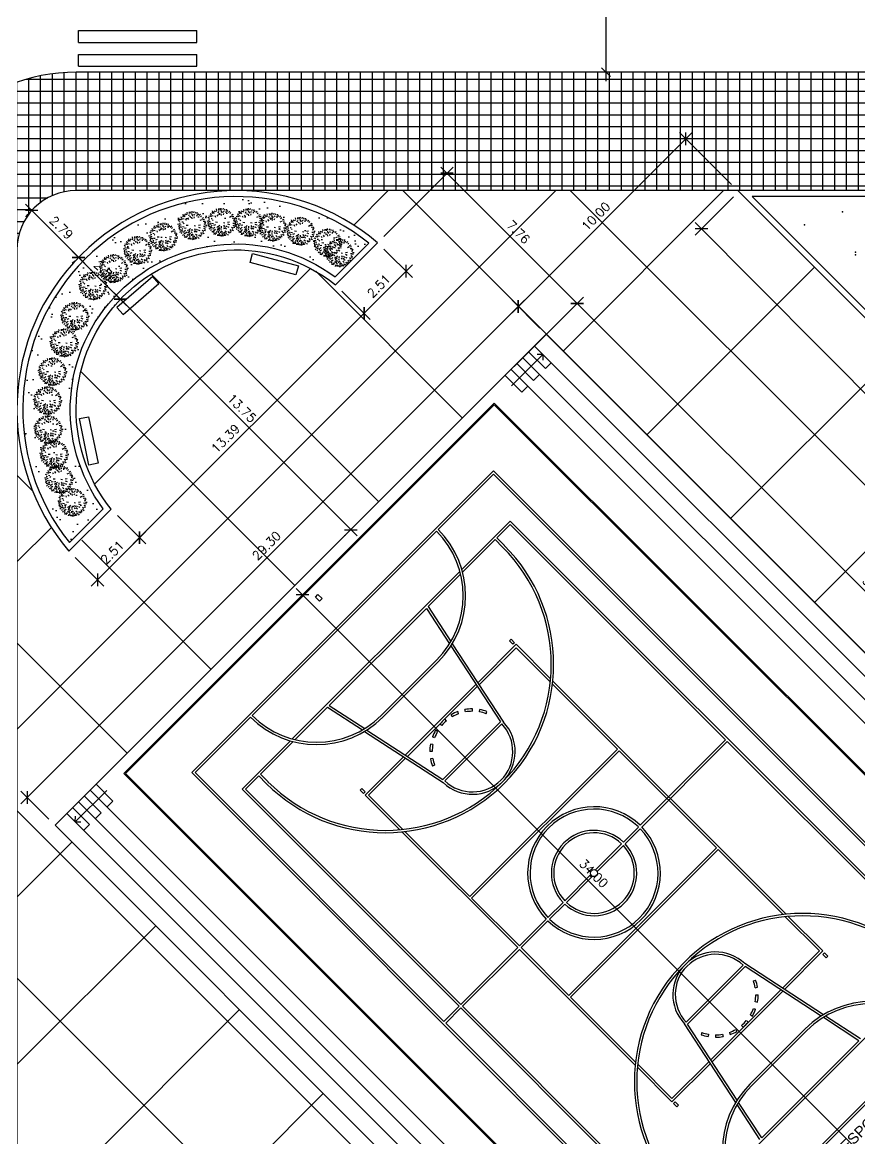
# Model space of a CAD drawing. Header units: millimetres. Extents: x 71 to 407, y 12 to 405.
# Drawn here: x 242.76 to 278.08, y 216.49 to 263.59 of the extents above; entities that cross this region are included whole.
import ezdxf

# ---------------------------------------------------------------- set-up
doc = ezdxf.new("R2010")
doc.units = ezdxf.units.MM
doc.header["$LTSCALE"] = 0.25
for name, color, linetype in [('ALAMBRADO', 1, 'Continuous'), ('BANCOS', 21, 'Continuous'), ('CALCADAS', 250, 'Continuous'), ('canteiro', 4, 'Continuous'), ('COTA', 240, 'Continuous'), ('COTAS', 240, 'Continuous'), ('GRAMA', 3, 'Continuous'), ('PISO-CONCRETO', 8, 'Continuous'), ('pisos-concreto', 9, 'Continuous'), ('QUADRA-LINH-1', 1, 'Continuous'), ('QUADRA-LINH-3', 1, 'Continuous'), ('QUADRA-LINH-5', 1, 'Continuous'), ('QUADRA-LINH-7', 1, 'Continuous'), ('TEXTO1', 7, 'Continuous'), ('VEGETACAO', 84, 'Continuous')]:
    doc.layers.add(name, color=color, linetype=linetype)
doc.styles.get("Standard").update_dxf_attribs({"font": 'romans.shx'})
doc.styles.add('TECHNICLIGHT', font='arial.ttf')
doc.dimstyles.new('250', dxfattribs={"dimscale": 2.5, "dimtxt": 0.15, "dimasz": 0.15, "dimexe": 0.15, "dimexo": 0.15, "dimgap": 0.075, "dimtad": 1, "dimzin": 4, "dimdsep": 46, "dimtxsty": 'Standard', "dimblk1": 'OBLIQUE', "dimblk2": 'OBLIQUE', "dimsah": 1, "dimcen": 0.09, "dimdle": 0.15, "dimclrd": 256, "dimclre": 256, "dimclrt": 7, "dimadec": 0, "dimazin": 0, "dimtfac": 1, "dimtmove": 2, "dimatfit": 3, "dimldrblk": 'ORIGIN', "dimfxl": 1, "dimtolj": 1, "dimtzin": 4, "dimlwd": -1, "dimarcsym": 0})

# ---------------------------------------------------------------- blocks, each defined once
blk = doc.blocks.new('_OBLIQUE')
at = {"color": 0, "linetype": 'ByBlock'}
blk.add_line((-0.5, -0.5), (0.5, 0.5), dxfattribs=at)
blk = doc.blocks.new('*D25')
at = {"layer": 'COTAS'}
blk.add_line((267.388, 261.118), (267.388, 268.868), dxfattribs=at)
at = {"layer": 'COTAS', "lineweight": -2}
for p, q in [((267.1, 268.493), (267.013, 268.493)), ((267.1, 261.493), (267.013, 261.493))]:
    blk.add_line(p, q, dxfattribs=at)
at = {"layer": 'DEFPOINTS', "color": 0}
for p in [(267.388, 268.493), (267.475, 268.493), (267.475, 261.493)]:
    blk.add_point(p, dxfattribs=at)
at = {"layer": 'COTAS', "xscale": 0.375, "yscale": 0.375, "zscale": 0.375}
for p, rotation in [((267.388, 268.493), 90), ((267.388, 261.493), 270)]:
    blk.add_blockref('_OBLIQUE', p, dxfattribs=dict(at, rotation=rotation))
at = {"layer": 'COTAS', "color": 7, "insert": (267.013, 264.993), "char_height": 0.375, "attachment_point": 5, "rotation": 90}
blk.add_mtext('\\A1;7.00', dxfattribs=at)
blk = doc.blocks.new('_Origin')
at = {"color": 0, "linetype": 'ByBlock', "lineweight": -2}
blk.add_line((0, 0), (-1, 0), dxfattribs=at)
blk.add_circle((0, 0), 0.5, dxfattribs=at)
blk = doc.blocks.new('*D39')
at = {"layer": 'COTAS'}
blk.add_line((278.885, 215.132), (254.313, 239.704), dxfattribs=at)
at = {"layer": 'DEFPOINTS', "color": 0}
for p in [(254.578, 239.439), (254.578, 239.439), (278.62, 215.397)]:
    blk.add_point(p, dxfattribs=at)
at = {"layer": 'COTAS', "xscale": 0.375, "yscale": 0.375, "zscale": 0.375}
for p, rotation in [((254.578, 239.439), 134.9999999999999), ((278.62, 215.397), 314.9999999999998)]:
    blk.add_blockref('_OBLIQUE', p, dxfattribs=dict(at, rotation=rotation))
at = {"layer": 'COTAS', "color": 7, "insert": (266.864, 227.683), "char_height": 0.375, "attachment_point": 5, "rotation": 315}
blk.add_mtext('\\A1;34.00', dxfattribs=at)
blk = doc.blocks.new('B')
at = {"layer": 'BANCOS'}
blk.add_lwpolyline([(-1, 0), (1, 0), (1, 0.4), (-1, 0.4)], close=True, dxfattribs=at)
blk = doc.blocks.new('Biptre23')
for p, q in [((-1.63, 2.38), (-1.77, 2.66)), ((-1.17, 2.49), (-1.27, 2.87)), ((-0.82, 2.59), (-0.96, 2.94)), ((-0.6, 2.84), (-0.75, 3.12)), ((-0.53, 2.24), (-0.6, 2.59)), ((-0.29, 2.87), (-0.29, 3.19)), ((-0.04, 2.35), (0.03, 2.63)), ((0.07, 2.84), (0.17, 3.16)), ((0.52, 2.84), (0.52, 3.16)), ((0.59, 2.31), (0.52, 2.63)), ((0.66, 2.63), (0.84, 2.91)), ((1.05, 2.56), (1.3, 2.91)), ((1.4, 2.35), (1.58, 2.63)), ((-2.79, 0.23), (-3.18, 0.34)), ((-2.75, 0.69), (-3.07, 0.69)), ((-2.54, 1.15), (-2.89, 1.25)), ((-2.44, 0.72), (-2.79, 0.87)), ((-2.3, 1.46), (-2.61, 1.61)), ((-2.37, 1.75), (-2.51, 2.03)), ((-2.08, 0.94), (-2.44, 0.94)), ((-2.15, 0.27), (-2.44, 0.23)), ((-1.98, 1.57), (-2.22, 1.78)), ((-1.94, 1.96), (-2.15, 2.17)), ((-1.94, 0.13), (-2.05, -0.08)), ((-1.59, 2.03), (-1.84, 2.24)), ((-1.48, 0.79), (-1.66, 1.08)), ((-0.99, 1.18), (-1.31, 1.43)), ((-1.2, 1.92), (-1.13, 2.28)), ((-0.64, 1.64), (-0.89, 1.92)), ((-0.29, 1.5), (-0.46, 1.85)), ((-0.29, 2.1), (-0.39, 2.38)), ((0.07, 1.71), (0.1, 2.06)), ((0.45, 0.09), (0.77, 0.09)), ((1.37, 0.37), (1.79, 0.55)), ((1.51, 1.57), (1.83, 1.85)), ((1.86, 2.13), (2.18, 2.38)), ((2, 1.85), (2.39, 2.03)), ((2.18, 1.5), (2.64, 1.64)), ((2.53, 0.44), (2.85, 0.51)), ((2.6, 1.25), (2.85, 1.54)), ((2.6, 0.97), (2.88, 1.15)), ((2.88, 0.34), (3.2, 0.51)), ((2.92, 0.76), (3.24, 0.83)), ((-2.86, -0.37), (-3.21, -0.54)), ((-2.79, -0.61), (-2.93, -0.97)), ((-2.61, -0.12), (-2.89, -0.12)), ((-2.51, -1.04), (-2.79, -1.21)), ((-2.51, -1.25), (-2.72, -1.53)), ((-2.4, -0.51), (-2.68, -0.47)), ((-2.26, -1.53), (-2.51, -1.71)), ((-2.12, -1), (-2.44, -0.86)), ((-2.15, -1.95), (-2.37, -2.16)), ((-2.08, -1.57), (-2.15, -1.81)), ((-1.87, -1.14), (-2.05, -1.42)), ((-1.63, -0.75), (-2.01, -0.79)), ((-1.73, -1.57), (-1.94, -1.81)), ((-1.84, -2.09), (-1.91, -2.41)), ((-1.41, -2.41), (-1.59, -2.66)), ((-1.13, -0.86), (-1.52, -1.07)), ((-1.52, -1.64), (-1.52, -1.95)), ((-1.17, -1.39), (-1.34, -1.64)), ((-0.82, -0.23), (-1.27, -0.3)), ((-1.24, -2.06), (-1.27, -2.34)), ((-1.13, -2.41), (-1.2, -2.73)), ((-0.92, -1.92), (-1.13, -2.13)), ((-0.6, -1.11), (-0.71, -1.46)), ((-0.71, -2.45), (-0.5, -2.73)), ((-0.39, -2.06), (-0.53, -2.34)), ((-0.39, -1.53), (-0.5, -1.92)), ((-0.18, -0.75), (-0.43, -1.18)), ((-0.29, -1.21), (-0.32, -1.5)), ((-0.22, -1.67), (0.03, -1.99)), ((-0.18, -2.06), (-0.15, -2.45)), ((0.14, -2.41), (0.03, -2.62)), ((0.14, -1.35), (0.35, -1.6)), ((0.17, -0.83), (0.24, -1.21)), ((0.35, -1.95), (0.35, -2.34)), ((0.42, -1.85), (0.77, -2.09)), ((0.66, -0.51), (0.91, -0.83)), ((0.7, -2.27), (0.8, -2.66)), ((0.73, -1), (0.95, -1.28)), ((0.91, -2.16), (1.19, -2.37)), ((1.05, -0.97), (1.47, -1.14)), ((1.16, -0.54), (1.44, -0.72)), ((1.23, -1.67), (1.61, -1.85)), ((1.33, -2.41), (1.37, -2.8)), ((1.47, -0.01), (1.9, -0.08)), ((1.54, -2.09), (1.76, -2.34)), ((1.58, -0.61), (1.93, -0.68)), ((1.9, -1.67), (2.18, -1.95)), ((1.93, -2.2), (2.18, -2.45)), ((2.21, -1.71), (2.53, -1.92)), ((2.25, -1.11), (2.5, -1.35)), ((2.39, -1.53), (2.67, -1.53)), ((2.5, -0.51), (2.88, -0.65)), ((2.64, -1), (3.06, -1.14)), ((2.67, -0.01), (3.13, -0.08)), ((2.88, -0.4), (3.2, -0.37)), ((-1.03, -2.69), (-0.99, -3.04)), ((-0.68, -2.73), (-0.75, -3.01)), ((-0.18, -2.87), (-0.15, -3.19)), ((0.07, -2.76), (0.17, -3.12)), ((0.31, -2.76), (0.49, -3.08)), ((0.66, -2.76), (0.91, -3.08)), ((0.98, -2.59), (1.12, -2.94)), ((1.51, -2.52), (1.69, -2.66))]:
    blk.add_line(p, q)
blk = doc.blocks.new('*D88')
at = {"layer": 'COTA', "lineweight": -2}
for p, q in [((272.766, 256.228), (271.143, 254.613)), ((291.197, 237.707), (289.574, 236.092))]:
    blk.add_line(p, q, dxfattribs=at)
at = {"layer": 'COTA'}
blk.add_line((271.144, 255.143), (290.105, 236.091), dxfattribs=at)
at = {"layer": 'DEFPOINTS', "color": 0}
for p in [(273.032, 256.493), (291.463, 237.972), (289.84, 236.356)]:
    blk.add_point(p, dxfattribs=at)
at = {"layer": 'COTA', "xscale": 0.375, "yscale": 0.375, "zscale": 0.375}
for p, rotation in [((271.409, 254.877), 134.8615025545199), ((289.84, 236.356), 314.8615025545199)]:
    blk.add_blockref('_OBLIQUE', p, dxfattribs=dict(at, rotation=rotation))
at = {"layer": 'COTA', "color": 7, "insert": (280.89, 245.881), "char_height": 0.375, "attachment_point": 5, "rotation": 314.8615}
blk.add_mtext('\\A1;26.13', dxfattribs=at)
blk = doc.blocks.new('*D89')
at = {"layer": 'COTA', "lineweight": -2}
for p, q in [((265.128, 250.695), (266.431, 251.999)), ((289.877, 225.947), (291.18, 227.25))]:
    blk.add_line(p, q, dxfattribs=at)
at = {"layer": 'COTA'}
blk.add_line((265.901, 251.999), (291.18, 226.72), dxfattribs=at)
at = {"layer": 'DEFPOINTS', "color": 0}
for p in [(264.863, 250.43), (290.915, 226.985), (289.611, 225.681)]:
    blk.add_point(p, dxfattribs=at)
at = {"layer": 'COTA', "xscale": 0.375, "yscale": 0.375, "zscale": 0.375}
for p, rotation in [((266.166, 251.734), 135.0000000000001), ((290.915, 226.985), 315.0000000000001)]:
    blk.add_blockref('_OBLIQUE', p, dxfattribs=dict(at, rotation=rotation))
at = {"layer": 'COTA', "color": 7, "insert": (278.806, 239.624), "char_height": 0.375, "attachment_point": 5, "rotation": 315}
blk.add_mtext('\\A1;35.00', dxfattribs=at)
blk = doc.blocks.new('*D90')
at = {"layer": 'COTA'}
blk.add_line((242.702, 230.624), (263.95, 251.873), dxfattribs=at)
at = {"layer": 'COTA', "lineweight": -2}
for p, q in [((264.598, 250.695), (263.42, 251.873)), ((243.879, 229.977), (242.702, 231.155))]:
    blk.add_line(p, q, dxfattribs=at)
at = {"layer": 'DEFPOINTS', "color": 0}
for p in [(263.685, 251.608), (264.863, 250.43), (244.144, 229.712)]:
    blk.add_point(p, dxfattribs=at)
at = {"layer": 'COTA', "xscale": 0.375, "yscale": 0.375, "zscale": 0.375}
for p, rotation in [((263.685, 251.608), 45), ((242.967, 230.89), 225)]:
    blk.add_blockref('_OBLIQUE', p, dxfattribs=dict(at, rotation=rotation))
at = {"layer": 'COTA', "color": 7, "insert": (253.061, 241.514), "char_height": 0.375, "attachment_point": 5, "rotation": 45}
blk.add_mtext('\\A1;29.30', dxfattribs=at)
blk = doc.blocks.new('*D91')
at = {"layer": 'COTA'}
blk.add_line((263.42, 251.343), (271.021, 258.944), dxfattribs=at)
at = {"layer": 'COTA', "lineweight": -2}
for p, q in [((272.677, 256.758), (270.491, 258.944)), ((264.598, 250.695), (263.42, 251.873))]:
    blk.add_line(p, q, dxfattribs=at)
at = {"layer": 'DEFPOINTS', "color": 0}
for p in [(270.756, 258.679), (272.943, 256.493), (264.863, 250.43)]:
    blk.add_point(p, dxfattribs=at)
at = {"layer": 'COTA', "xscale": 0.375, "yscale": 0.375, "zscale": 0.375}
for p, rotation in [((270.756, 258.679), 45), ((263.685, 251.608), 225)]:
    blk.add_blockref('_OBLIQUE', p, dxfattribs=dict(at, rotation=rotation))
at = {"layer": 'COTA', "color": 7, "insert": (266.955, 255.409), "char_height": 0.375, "attachment_point": 5, "rotation": 45}
blk.add_mtext('\\A1;10.00', dxfattribs=at)
blk = doc.blocks.new('*D92')
at = {"layer": 'COTA'}
blk.add_line((242.89, 255.916), (245.393, 253.413), dxfattribs=at)
at = {"layer": 'COTA', "lineweight": -2}
for p, q in [((242.999, 255.495), (242.89, 255.386)), ((244.972, 253.522), (244.863, 253.413))]:
    blk.add_line(p, q, dxfattribs=at)
at = {"layer": 'DEFPOINTS', "color": 0}
for p in [(243.264, 255.76), (245.128, 253.678), (245.237, 253.787)]:
    blk.add_point(p, dxfattribs=at)
at = {"layer": 'COTA', "xscale": 0.375, "yscale": 0.375, "zscale": 0.375}
for p, rotation in [((243.155, 255.651), 135), ((245.128, 253.678), 315)]:
    blk.add_blockref('_OBLIQUE', p, dxfattribs=dict(at, rotation=rotation))
at = {"layer": 'COTA', "color": 7, "insert": (244.407, 254.93), "char_height": 0.375, "attachment_point": 5, "rotation": 315}
blk.add_mtext('\\A1;2.79', dxfattribs=at)
blk = doc.blocks.new('*D93')
at = {"layer": 'COTA'}
blk.add_line((244.863, 253.943), (247.162, 251.645), dxfattribs=at)
at = {"layer": 'COTA', "lineweight": -2}
for p, q in [((244.972, 253.522), (244.863, 253.413)), ((246.666, 251.68), (246.631, 251.645))]:
    blk.add_line(p, q, dxfattribs=at)
at = {"layer": 'DEFPOINTS', "color": 0}
for p in [(245.237, 253.787), (246.897, 251.91), (246.932, 251.945)]:
    blk.add_point(p, dxfattribs=at)
at = {"layer": 'COTA', "xscale": 0.375, "yscale": 0.375, "zscale": 0.375}
for p, rotation in [((245.128, 253.678), 135), ((246.897, 251.91), 315)]:
    blk.add_blockref('_OBLIQUE', p, dxfattribs=dict(at, rotation=rotation))
at = {"layer": 'COTA', "color": 7, "insert": (246.278, 253.059), "char_height": 0.375, "attachment_point": 5, "rotation": 315}
blk.add_mtext('\\A1;2.50', dxfattribs=at)
blk = doc.blocks.new('*D94')
at = {"layer": 'COTA'}
blk.add_line((246.631, 252.175), (256.885, 241.922), dxfattribs=at)
at = {"layer": 'COTA', "lineweight": -2}
for p, q in [((246.666, 251.68), (246.631, 251.645)), ((256.389, 241.957), (256.354, 241.922))]:
    blk.add_line(p, q, dxfattribs=at)
at = {"layer": 'DEFPOINTS', "color": 0}
for p in [(246.932, 251.945), (256.619, 242.187), (256.655, 242.222)]:
    blk.add_point(p, dxfattribs=at)
at = {"layer": 'COTA', "xscale": 0.375, "yscale": 0.375, "zscale": 0.375}
for p, rotation in [((246.897, 251.91), 135), ((256.619, 242.187), 315)]:
    blk.add_blockref('_OBLIQUE', p, dxfattribs=dict(at, rotation=rotation))
at = {"layer": 'COTA', "color": 7, "insert": (252.023, 247.314), "char_height": 0.375, "attachment_point": 5, "rotation": 315}
blk.add_mtext('\\A1;13.75', dxfattribs=at)
blk = doc.blocks.new('*D95')
at = {"layer": 'COTA', "lineweight": -2}
for p, q in [((246.77, 242.786), (247.972, 241.584)), ((244.994, 241.011), (246.197, 239.808))]:
    blk.add_line(p, q, dxfattribs=at)
at = {"layer": 'COTA'}
blk.add_line((245.666, 239.808), (247.972, 242.114), dxfattribs=at)
at = {"layer": 'DEFPOINTS', "color": 0}
for p in [(246.505, 243.051), (247.707, 241.849), (244.729, 241.276)]:
    blk.add_point(p, dxfattribs=at)
at = {"layer": 'COTA', "xscale": 0.375, "yscale": 0.375, "zscale": 0.375}
for p, rotation in [((247.707, 241.849), 45), ((245.931, 240.073), 225)]:
    blk.add_blockref('_OBLIQUE', p, dxfattribs=dict(at, rotation=rotation))
at = {"layer": 'COTA', "color": 7, "insert": (246.554, 241.227), "char_height": 0.375, "attachment_point": 5, "rotation": 45}
blk.add_mtext('\\A1;2.51', dxfattribs=at)
blk = doc.blocks.new('*D96')
at = {"layer": 'COTA', "lineweight": -2}
for p, q in [((256.238, 252.254), (257.44, 251.052)), ((246.77, 242.786), (247.972, 241.584))]:
    blk.add_line(p, q, dxfattribs=at)
at = {"layer": 'COTA'}
blk.add_line((247.442, 241.584), (257.44, 251.582), dxfattribs=at)
at = {"layer": 'DEFPOINTS', "color": 0}
for p in [(255.973, 252.519), (257.175, 251.317), (246.505, 243.051)]:
    blk.add_point(p, dxfattribs=at)
at = {"layer": 'COTA', "xscale": 0.375, "yscale": 0.375, "zscale": 0.375}
for p, rotation in [((257.175, 251.317), 45), ((247.707, 241.849), 225)]:
    blk.add_blockref('_OBLIQUE', p, dxfattribs=dict(at, rotation=rotation))
at = {"layer": 'COTA', "color": 7, "insert": (251.333, 246.033), "char_height": 0.375, "attachment_point": 5, "rotation": 45}
blk.add_mtext('\\A1;13.39', dxfattribs=at)
blk = doc.blocks.new('*D97')
at = {"layer": 'COTA', "lineweight": -2}
for p, q in [((258.014, 254.03), (259.216, 252.828)), ((256.238, 252.254), (257.44, 251.052))]:
    blk.add_line(p, q, dxfattribs=at)
at = {"layer": 'COTA'}
blk.add_line((256.91, 251.052), (259.216, 253.358), dxfattribs=at)
at = {"layer": 'DEFPOINTS', "color": 0}
for p in [(257.749, 254.295), (258.951, 253.093), (255.973, 252.519)]:
    blk.add_point(p, dxfattribs=at)
at = {"layer": 'COTA', "xscale": 0.375, "yscale": 0.375, "zscale": 0.375}
for p, rotation in [((258.951, 253.093), 45), ((257.175, 251.317), 225)]:
    blk.add_blockref('_OBLIQUE', p, dxfattribs=dict(at, rotation=rotation))
at = {"layer": 'COTA', "color": 7, "insert": (257.798, 252.47), "char_height": 0.375, "attachment_point": 5, "rotation": 45}
blk.add_mtext('\\A1;2.51', dxfattribs=at)
blk = doc.blocks.new('*D98')
at = {"layer": 'COTA', "lineweight": -2}
for p, q in [((258.014, 254.56), (260.942, 257.488)), ((263.503, 249.071), (266.431, 251.999))]:
    blk.add_line(p, q, dxfattribs=at)
at = {"layer": 'COTA'}
blk.add_line((260.412, 257.488), (266.431, 251.469), dxfattribs=at)
at = {"layer": 'DEFPOINTS', "color": 0}
for p in [(257.749, 254.295), (266.166, 251.734), (263.238, 248.806)]:
    blk.add_point(p, dxfattribs=at)
at = {"layer": 'COTA', "xscale": 0.375, "yscale": 0.375, "zscale": 0.375}
for p, rotation in [((260.677, 257.223), 135.0000000000002), ((266.166, 251.734), 315.0000000000002)]:
    blk.add_blockref('_OBLIQUE', p, dxfattribs=dict(at, rotation=rotation))
at = {"layer": 'COTA', "color": 7, "insert": (263.687, 254.744), "char_height": 0.375, "attachment_point": 5, "rotation": 315}
blk.add_mtext('\\A1;7.76', dxfattribs=at)

msp = doc.modelspace()

# ---------------------------------------------------------------- hatches: boundary and pattern name
at = {"layer": 'GRAMA'}
h = msp.add_hatch(dxfattribs=at)
h.set_pattern_fill('AR-SAND', color=256, scale=0.025, style=0)
h.set_pattern_definition([(37.5, (346.5319, 149.6925), (-0.040001, 1.223533), [0, -0.9652, 0, -1.0795, 0, -1.031875]), (7.5, (346.5319, 149.6925), (1.123808, 1.792063), [0, -0.5207, 0, -0.86995, 0, -0.333375]), (327.5, (345.7508, 149.6925), (1.977481, 0.003593), [0, -0.3175, 0, -1.143, 0, -1.49225]), (317.5, (345.7508, 149.6925), (1.908891, 0.557323), [0, -0.15875, 0, -0.7493, 0, -0.85725])])
edge = h.paths.add_edge_path()
edge.add_arc((251.768, 247.256), 8.987, 51.381, 218.619)
edge.add_line((244.747, 241.647), (246.173, 243.073))
edge.add_arc((251.768, 247.256), 6.987, 53.2188, 216.7812, ccw=False)
edge.add_line((255.952, 252.852), (257.377, 254.277))
at = {"layer": 'PISO-CONCRETO'}
h = msp.add_hatch(dxfattribs=at)
h.set_pattern_fill('_USER', color=256, scale=0.5, style=0, double=1, pattern_type=0)
h.set_pattern_definition([(0, (311.53186, 147.1925), (0, 0.5), []), (90, (311.53186, 147.1925), (-0.5, 3e-17), [])])
edge = h.paths.add_edge_path()
edge.add_arc((378.032, 149.693), 7.5, 270, 360)
edge.add_line((385.532, 149.693), (385.532, 253.993))
edge.add_arc((378.032, 253.993), 7.5, 0, 90)
edge.add_line((378.032, 261.493), (245.032, 261.493))
edge.add_arc((245.032, 253.993), 7.5, 90, 180)
edge.add_line((237.532, 253.993), (237.532, 149.693))
edge.add_arc((245.032, 149.693), 7.5, 180, 270)
edge.add_line((245.032, 142.193), (378.032, 142.193))
edge = h.paths.add_edge_path(flags=16)
edge.add_arc((378.032, 149.693), 2.5, 270, 360)
edge.add_line((380.532, 149.693), (380.532, 253.993))
edge.add_arc((378.032, 253.993), 2.5, 0, 90)
edge.add_line((378.032, 256.493), (245.032, 256.493))
edge.add_arc((245.032, 253.993), 2.5, 90, 180)
edge.add_line((242.532, 253.993), (242.532, 149.693))
edge.add_arc((245.032, 149.693), 2.5, 180, 270)
edge.add_line((245.032, 147.193), (378.032, 147.193))
at = {"layer": 'pisos-concreto'}
h = msp.add_hatch(dxfattribs=at)
h.set_pattern_fill('_USER', color=256, scale=5, angle=45, style=0, double=1, pattern_type=0)
h.set_pattern_definition([(45, (311.532, 147.1925), (-3.53553, 3.53553), []), (135, (311.532, 147.1925), (-3.53553, -3.53553), [])])
h.paths.add_polyline_path([(363.032, 221.702, 0.319198), (375.322, 233.993), (380.375, 233.993, -0.170799), (374.437, 222.118), (380.532, 222.118), (380.532, 253.993, 0.414214), (378.032, 256.493), (372.338, 256.493), (372.338, 252.636, -0.206358), (380.375, 238.993), (375.322, 238.993, 0.319198), (363.032, 251.283), (363.032, 256.336, -0.127213), (372.338, 252.636), (372.338, 256.493), (360.532, 256.493), (360.532, 241.543, -0.414214), (365.582, 236.493, -1), (355.482, 236.493, -0.414214), (360.532, 241.543), (360.532, 256.493), (351.754, 256.493), (351.754, 254.463, -0.082452), (358.032, 256.336), (358.032, 251.283, 0.319198), (345.742, 238.993), (340.689, 238.993, -0.252967), (351.754, 254.463), (351.754, 256.493), (331.826, 256.493), (331.826, 251.961, -0.378826), (335.557, 247.743, -1), (327.057, 247.743, -0.450509), (331.826, 251.961), (331.826, 256.493), (321.925, 256.493, 0.098776), (308.175, 253.329), (308.175, 247.753, -0.068045), (316.048, 250.725), (316.717, 247.8, -0.014968), (318.365, 248.126), (318.858, 245.167, 0.182114), (303.573, 236.304), (301.25, 238.202, -0.014968), (302.351, 239.47), (300.145, 241.504, -0.082452), (308.175, 247.753), (308.175, 253.329, 0.161455), (291.463, 237.972), (272.943, 256.493), (251.768, 256.493, -0.220092), (258.808, 253.236), (256.902, 251.618, 1), (246.634, 242.894), (244.729, 241.276, -0.177903), (242.532, 247.256), (242.532, 229.122), (244.735, 229.122), (244.144, 229.712), (264.863, 250.43), (289.611, 225.681), (268.893, 204.963), (244.735, 229.122), (242.532, 229.122), (242.532, 200.011), (245.379, 200.011, -0.094039), (245.032, 201.843, -1), (255.032, 201.843, -0.094039), (254.684, 200.011), (270.186, 200.011, -0.657735), (284.878, 200.011), (290.14, 200.011, 0.135728), (286.72, 206.039), (290.256, 209.574, -0.493239), (286.532, 181.254), (284.032, 185.584, 0.335111), (290.14, 200.011), (284.878, 200.011, -0.102155), (285.532, 196.843, -1), (269.532, 196.843, -0.102155), (270.186, 200.011), (254.684, 200.011, -0.681016), (245.379, 200.011), (242.532, 200.011), (242.532, 183.595), (251.16, 183.595, -0.118042), (259.875, 186.879), (259.875, 183.595), (264.875, 183.595), (264.875, 186.879, -0.342564), (282.218, 169.536), (277.165, 169.536, 0.319198), (264.875, 181.826), (264.875, 183.595), (259.875, 183.595), (259.875, 181.826, 0.319198), (247.585, 169.536), (242.532, 169.536), (242.532, 164.536), (247.585, 164.536, 0.319198), (259.875, 152.245), (259.875, 147.193), (264.875, 147.193), (264.875, 152.245, 0.319198), (277.165, 164.536), (282.218, 164.536, -0.168261), (276.422, 152.799), (276.422, 147.193), (301.532, 147.193), (301.532, 167.193), (306.532, 167.193), (306.532, 147.193), (316.532, 147.193), (316.532, 167.193), (321.532, 167.193), (321.532, 147.193), (343.532, 147.193), (343.532, 152.193), (347.155, 152.193), (347.155, 157.666), (345.594, 157.193, -0.243304), (348.934, 175.263), (352.507, 171.69, 0.232179), (350.379, 158.644), (347.155, 157.666), (347.155, 152.193), (349.532, 152.193), (349.532, 147.193), (359.532, 147.193), (359.532, 152.193), (365.532, 152.193), (365.532, 147.193), (378.032, 147.193, 0.414214), (380.532, 149.693), (380.532, 152.193), (375.532, 152.193), (375.532, 158.193), (380.532, 158.193), (380.532, 168.193), (375.532, 168.193), (375.532, 174.193), (380.532, 174.193), (380.532, 180.968), (372.265, 180.968), (370.532, 176.833, 0.259311), (356.042, 175.226), (352.469, 178.799, -0.27058), (372.465, 181.445), (372.265, 180.968), (380.532, 180.968), (380.532, 194.343), (363.032, 194.343), (363.032, 199.343), (380.532, 199.343), (380.532, 204.343), (363.032, 204.343), (363.032, 209.343), (380.532, 209.343), (380.532, 222.118), (374.437, 222.118, -0.16227), (363.032, 216.649)])
h.paths.add_polyline_path([(267.425, 167.036, -1), (257.325, 167.036, -1)], flags=16)
h.paths.add_polyline_path([(266.625, 167.036, -1), (258.125, 167.036, -1)], flags=0)
h.paths.add_polyline_path([(265.29, 169.774, -0.396021), (265.29, 164.297), (262.552, 167.036), (262.375, 167.036), (262.375, 166.859), (265.114, 164.12, -0.396021), (259.636, 164.12), (262.375, 166.859), (262.375, 167.036), (262.198, 167.036), (259.46, 164.297, -0.396021), (259.46, 169.774), (262.198, 167.036), (262.375, 167.036), (262.375, 167.212), (259.636, 169.951, -0.396021), (265.114, 169.951), (262.375, 167.212), (262.375, 167.036), (262.552, 167.036)], flags=0)

# ---------------------------------------------------------------- linework, layer by layer
for p, q in [((264.863, 250.43), (244.144, 229.712)), ((264.863, 250.43), (289.611, 225.681)), ((264.827, 248.981), (264.12, 249.688)), ((264.368, 249.935), (288.763, 225.54)), ((263.393, 248.254), (264.721, 249.582)), ((264.332, 248.486), (263.625, 249.193)), ((263.873, 249.44), (288.268, 225.045)), ((264.721, 249.582), (264.479, 249.577)), ((264.721, 249.582), (264.717, 249.34)), ((265.075, 249.228), (264.827, 248.981)), ((263.378, 248.945), (287.773, 224.55)), ((264.58, 248.733), (264.332, 248.486)), ((263.837, 247.991), (263.13, 248.698)), ((264.085, 248.238), (263.837, 247.991)), ((246.584, 230.737), (245.877, 231.444)), ((246.321, 231.181), (244.993, 229.853)), ((246.089, 230.242), (245.382, 230.949)), ((245.629, 231.197), (270.378, 206.448)), ((245.594, 229.747), (244.887, 230.454)), ((245.134, 230.702), (269.883, 205.953)), ((246.336, 230.49), (246.584, 230.737)), ((244.639, 230.207), (269.388, 205.458)), ((244.993, 229.853), (244.997, 230.095)), ((245.842, 229.995), (246.089, 230.242)), ((244.144, 229.712), (268.893, 204.963)), ((244.993, 229.853), (245.235, 229.858)), ((245.347, 229.5), (245.594, 229.747))]:
    msp.add_line(p, q)
at = {"layer": 'ALAMBRADO'}
for p, q in [((262.671, 247.531), (247.044, 231.904)), ((262.671, 247.46), (247.114, 231.904)), ((262.671, 247.531), (286.712, 223.489)), ((262.671, 247.46), (286.642, 223.489)), ((247.044, 231.904), (271.085, 207.862)), ((247.114, 231.904), (271.085, 207.933))]:
    msp.add_line(p, q, dxfattribs=at)
at = {"layer": 'CALCADAS'}
for p, q in [((245.129, 263.243), (250.129, 263.243)), ((245.129, 262.743), (245.129, 263.243)), ((250.129, 262.743), (250.129, 263.243)), ((245.129, 262.743), (250.129, 262.743)), ((245.129, 262.243), (250.129, 262.243)), ((245.129, 261.743), (245.129, 262.243)), ((250.129, 261.743), (250.129, 262.243)), ((245.129, 261.743), (250.129, 261.743))]:
    msp.add_line(p, q, dxfattribs=at)
for points in [[(378.032, 142.193, 0.414214), (385.532, 149.693), (385.532, 253.993, 0.414214), (378.032, 261.493), (245.032, 261.493, 0.414214), (237.532, 253.993), (237.532, 149.693, 0.414214), (245.032, 142.193)], [(378.032, 147.193, 0.414214), (380.532, 149.693), (380.532, 253.993, 0.414214), (378.032, 256.493), (245.032, 256.493, 0.414214), (242.532, 253.993), (242.532, 149.693, 0.414214), (245.032, 147.193)]]:
    msp.add_lwpolyline(points, format="xyb", close=True, dxfattribs=at)
at = {"layer": 'canteiro'}
for p, q in [((272.943, 256.493), (291.463, 237.972)), ((255.952, 252.852), (257.377, 254.277)), ((255.973, 252.519), (257.749, 254.295)), ((244.747, 241.647), (246.173, 243.073)), ((244.729, 241.276), (246.505, 243.051))]:
    msp.add_line(p, q, dxfattribs=at)
for points in [[(257.749, 254.295, 0.92197), (244.729, 241.276)], [(257.377, 254.277, 0.894402), (244.747, 241.647)], [(246.173, 243.073, -0.86594), (255.952, 252.852, -0.86594)], [(246.505, 243.051, -0.894394), (255.973, 252.519)]]:
    msp.add_lwpolyline(points, format="xyb", dxfattribs=at)
msp.add_lwpolyline([(316.883, 256.243), (273.546, 256.243), (291.407, 238.382, -0.225072)], format="xyb", close=True, dxfattribs=at)
at = {"layer": 'GRAMA'}
for p in [(277.361, 255.601), (275.763, 255.049), (277.913, 253.892), (277.913, 253.782)]:
    msp.add_point(p, dxfattribs=at)
at = {"layer": 'PISO-CONCRETO'}
for p, q in [((255.122, 239.346), (255.228, 239.452)), ((255.122, 239.346), (255.299, 239.17)), ((255.228, 239.452), (255.405, 239.276)), ((255.299, 239.17), (255.405, 239.276))]:
    msp.add_line(p, q, dxfattribs=at)
at = {"layer": 'QUADRA-LINH-1'}
for p, q in [((268.822, 229.712), (272.429, 233.318)), ((268.893, 229.641), (272.499, 233.248)), ((268.115, 229.004), (268.751, 229.641)), ((268.186, 228.934), (268.822, 229.57)), ((266.943, 227.832), (268.044, 228.934)), ((267.013, 227.761), (268.115, 228.863)), ((265.641, 226.531), (266.743, 227.632)), ((265.712, 226.46), (266.813, 227.561)), ((264.934, 225.823), (265.57, 226.46)), ((265.004, 225.753), (265.641, 226.389)), ((263.731, 224.621), (264.863, 225.753)), ((263.802, 224.55), (264.934, 225.682)), ((261.256, 222.146), (263.661, 224.55)), ((261.327, 222.075), (263.731, 224.479)), ((260.549, 221.439), (261.186, 222.075)), ((260.62, 221.368), (261.256, 222.005))]:
    msp.add_line(p, q, dxfattribs=at)
at = {"layer": 'QUADRA-LINH-3'}
for p, q in [((261.301, 240.505), (263.342, 242.546)), ((262.777, 241.839), (263.342, 242.405)), ((263.342, 242.546), (281.727, 224.161)), ((263.342, 242.405), (272.429, 233.318)), ((261.332, 240.394), (262.706, 241.768)), ((263.024, 241.45), (262.706, 241.768)), ((263.095, 241.521), (262.777, 241.839)), ((254.151, 233.355), (261.22, 240.424)), ((259.878, 238.94), (261.249, 240.311)), ((255.707, 234.769), (259.805, 238.867)), ((259.805, 238.867), (260.781, 237.371)), ((259.878, 238.94), (260.838, 237.466)), ((260.841, 237.279), (262.931, 234.074)), ((260.899, 237.373), (263.059, 234.06)), ((254.263, 233.325), (255.635, 234.697)), ((255.635, 234.697), (257.108, 233.736)), ((255.707, 234.769), (257.204, 233.794)), ((257.202, 233.675), (260.514, 231.516)), ((257.296, 233.733), (260.501, 231.644)), ((260.501, 231.644), (262.931, 234.074)), ((260.585, 231.586), (262.988, 233.989)), ((252.029, 231.232), (254.07, 233.274)), ((252.807, 231.869), (254.181, 233.243)), ((272.499, 233.248), (281.586, 224.161)), ((252.17, 231.232), (252.736, 231.798)), ((253.054, 231.48), (252.736, 231.798)), ((253.125, 231.55), (252.807, 231.869)), ((252.029, 231.232), (261.186, 222.075)), ((252.17, 231.232), (261.256, 222.146)), ((270.768, 221.404), (273.171, 223.807)), ((270.825, 221.32), (273.255, 223.75)), ((276.554, 221.718), (273.241, 223.878)), ((276.46, 221.66), (273.255, 223.75)), ((261.256, 222.005), (270.413, 212.848)), ((261.327, 222.075), (270.413, 212.989)), ((272.536, 214.97), (279.605, 222.039)), ((278.049, 220.624), (276.552, 221.6)), ((278.121, 220.696), (276.647, 221.657)), ((272.857, 218.021), (270.697, 221.333)), ((272.915, 218.115), (270.825, 221.32)), ((273.951, 216.526), (278.049, 220.624)), ((273.878, 216.454), (272.918, 217.927)), ((273.951, 216.526), (272.975, 218.023))]:
    msp.add_line(p, q, dxfattribs=at)
for centre, radius, start, end in [((261.751, 232.823), 1.8, 90.1508, 100.1508), ((261.751, 232.823), 1.8, 70.1508, 80.1508), ((261.751, 232.823), 1.8, 130.1508, 139.8492), ((261.751, 232.823), 1.8, 130.1508, 139.8492), ((261.751, 232.823), 1.7, 130.1508, 139.8492), ((261.751, 232.823), 1.7, 130.1508, 139.8492), ((261.751, 232.823), 1.8, 110.1508, 120.1508), ((261.751, 232.823), 1.7, 110.1508, 120.1508), ((261.751, 232.823), 1.7, 90.1508, 100.1508), ((261.751, 232.823), 1.7, 70.1508, 80.1508), ((261.751, 232.823), 1.8, 149.8492, 159.8492), ((261.751, 232.823), 1.7, 149.8492, 159.8492), ((261.751, 232.823), 1.8, 226.5918, 43.4082), ((261.751, 232.823), 1.7, 226.6854, 43.3146), ((261.751, 232.823), 1.8, 169.8492, 179.8492), ((261.751, 232.823), 1.7, 169.8492, 179.8492), ((261.751, 232.823), 1.8, 189.8492, 199.8492), ((261.751, 232.823), 1.7, 189.8492, 199.8492), ((266.878, 227.697), 1.8, 46.5918, 223.4082), ((266.878, 227.697), 1.7, 46.6854, 223.3146), ((266.878, 227.697), 1.8, 226.5918, 43.4082), ((266.878, 227.697), 1.7, 226.6854, 43.3146), ((272.004, 222.57), 1.8, 46.5918, 223.4082), ((272.004, 222.57), 1.7, 46.6854, 223.3146), ((272.004, 222.57), 1.7, 9.8492, 19.8492), ((272.004, 222.57), 1.8, 9.8492, 19.8492), ((272.004, 222.57), 1.7, 349.8492, 359.8492), ((272.004, 222.57), 1.8, 349.8492, 359.8492), ((272.004, 222.57), 1.7, 329.8492, 339.8492), ((272.004, 222.57), 1.8, 329.8492, 339.8492), ((272.004, 222.57), 1.7, 310.1508, 319.8492), ((272.004, 222.57), 1.7, 310.1508, 319.8492), ((272.004, 222.57), 1.8, 310.1508, 319.8492), ((272.004, 222.57), 1.8, 310.1508, 319.8492), ((272.004, 222.57), 1.7, 250.1508, 260.1508), ((272.004, 222.57), 1.7, 290.1508, 300.1508), ((272.004, 222.57), 1.8, 290.1508, 300.1508), ((272.004, 222.57), 1.8, 250.1508, 260.1508), ((272.004, 222.57), 1.7, 270.1508, 280.1508), ((272.004, 222.57), 1.8, 270.1508, 280.1508)]:
    msp.add_arc(centre, radius, start, end, dxfattribs=at)
at = {"layer": 'QUADRA-LINH-5'}
for p, q in [((263.378, 237.561), (263.307, 237.49)), ((263.448, 237.349), (263.307, 237.49)), ((263.448, 237.349), (263.307, 237.49)), ((263.519, 237.419), (263.378, 237.561)), ((263.519, 237.419), (263.378, 237.561)), ((263.519, 237.419), (263.448, 237.349)), ((261.971, 235.73), (263.59, 237.349)), ((262.026, 235.644), (263.59, 237.207)), ((263.59, 237.349), (265.048, 235.891)), ((263.59, 237.207), (265.035, 235.762)), ((258.917, 232.676), (261.898, 235.657)), ((259.003, 232.62), (261.954, 235.572)), ((265.126, 235.671), (267.868, 232.929)), ((265.14, 235.799), (274.98, 225.959)), ((261.452, 234.497), (261.434, 234.595)), ((261.747, 234.523), (261.747, 234.623)), ((262.042, 234.498), (262.059, 234.597)), ((260.655, 234.123), (260.591, 234.199)), ((260.655, 234.123), (260.591, 234.199)), ((260.898, 234.293), (260.847, 234.38)), ((261.166, 234.419), (261.131, 234.513)), ((262.329, 234.422), (262.363, 234.516)), ((260.281, 233.677), (260.195, 233.727)), ((260.452, 233.919), (260.376, 233.984)), ((260.452, 233.919), (260.376, 233.984)), ((260.155, 233.409), (260.062, 233.443)), ((260.051, 232.828), (259.951, 232.828)), ((260.078, 233.123), (259.98, 233.141)), ((261.645, 226.707), (267.868, 232.929)), ((261.716, 226.636), (267.939, 232.859)), ((267.939, 232.859), (272.04, 228.757)), ((257.226, 230.985), (258.845, 232.604)), ((257.367, 230.985), (258.931, 232.548)), ((260.076, 232.532), (259.978, 232.515)), ((260.152, 232.246), (260.058, 232.212)), ((257.014, 231.197), (257.085, 231.268)), ((257.155, 231.056), (257.014, 231.197)), ((257.226, 231.126), (257.085, 231.268)), ((257.155, 231.056), (257.226, 231.126)), ((257.226, 230.985), (258.684, 229.527)), ((257.367, 230.985), (258.813, 229.539)), ((258.776, 229.435), (263.661, 224.55)), ((258.903, 229.449), (261.645, 226.707)), ((265.817, 222.535), (272.04, 228.757)), ((265.888, 222.464), (272.111, 228.687)), ((272.111, 228.687), (274.853, 225.945)), ((261.716, 226.636), (263.731, 224.621)), ((274.943, 225.854), (276.389, 224.409)), ((275.072, 225.867), (276.53, 224.409)), ((263.731, 224.479), (268.616, 219.595)), ((263.802, 224.55), (265.817, 222.535)), ((274.825, 222.845), (276.389, 224.409)), ((274.911, 222.789), (276.53, 224.409)), ((276.601, 224.338), (276.53, 224.267)), ((276.53, 224.267), (276.671, 224.126)), ((276.53, 224.267), (276.671, 224.126)), ((276.601, 224.338), (276.742, 224.197)), ((276.601, 224.338), (276.742, 224.197)), ((276.742, 224.197), (276.671, 224.126)), ((273.603, 223.147), (273.698, 223.181)), ((273.679, 222.861), (273.778, 222.878)), ((265.888, 222.464), (268.63, 219.722)), ((271.802, 219.822), (274.753, 222.773)), ((271.857, 219.736), (274.838, 222.717)), ((273.704, 222.566), (273.804, 222.565)), ((273.6, 221.985), (273.694, 221.95)), ((273.678, 222.271), (273.776, 222.253)), ((273.304, 221.474), (273.38, 221.41)), ((273.304, 221.474), (273.38, 221.41)), ((273.474, 221.716), (273.561, 221.666)), ((271.427, 220.971), (271.393, 220.877)), ((272.59, 220.974), (272.625, 220.88)), ((272.858, 221.1), (272.909, 221.014)), ((273.101, 221.271), (273.165, 221.194)), ((273.101, 221.271), (273.165, 221.194)), ((271.714, 220.895), (271.697, 220.797)), ((272.009, 220.87), (272.009, 220.77)), ((272.304, 220.897), (272.322, 220.798)), ((268.72, 219.632), (270.166, 218.186)), ((270.166, 218.186), (271.729, 219.75)), ((270.166, 218.045), (271.785, 219.664)), ((268.708, 219.503), (270.166, 218.045)), ((270.237, 217.974), (270.307, 218.045)), ((270.237, 217.974), (270.378, 217.833)), ((270.307, 218.045), (270.449, 217.903)), ((270.378, 217.833), (270.449, 217.903))]:
    msp.add_line(p, q, dxfattribs=at)
msp.add_circle((266.878, 227.697), 0.15, dxfattribs=at)
for centre, radius, start, end in [((258.074, 236.5), 7.1, 225, 45), ((258.074, 236.5), 7, 225, 45), ((275.681, 218.893), 7.1, 45, 225), ((275.681, 218.893), 7, 45, 225)]:
    msp.add_arc(centre, radius, start, end, dxfattribs=at)
at = {"layer": 'QUADRA-LINH-7'}
for p, q in [((249.907, 231.939), (262.635, 244.667)), ((260.302, 242.192), (262.635, 244.526)), ((262.635, 244.667), (283.848, 223.454)), ((262.635, 244.526), (283.707, 223.454)), ((252.453, 234.344), (260.231, 242.122)), ((257.898, 234.344), (260.231, 236.677)), ((257.968, 234.273), (260.302, 236.606)), ((250.049, 231.939), (252.382, 234.273)), ((249.907, 231.939), (271.121, 210.726)), ((250.049, 231.939), (260.549, 221.439)), ((271.121, 210.726), (283.848, 223.454)), ((260.62, 221.368), (271.121, 210.868)), ((273.454, 218.787), (275.787, 221.121)), ((273.525, 213.272), (281.303, 221.05)), ((273.525, 218.716), (275.858, 221.05))]:
    msp.add_line(p, q, dxfattribs=at)
for centre, radius, start, end in [((257.509, 239.399), 3.85, 315, 45), ((257.509, 239.399), 3.95, 315, 45), ((255.175, 237.066), 3.95, 225, 315), ((255.175, 237.066), 3.85, 225, 315), ((266.878, 227.697), 2.8, 46.0232, 223.9768), ((266.878, 227.697), 2.7, 46.0611, 223.9389), ((266.878, 227.697), 2.8, 226.0232, 43.9768), ((266.878, 227.697), 2.7, 226.0611, 43.9389), ((278.581, 218.328), 3.95, 45, 135), ((278.581, 218.328), 3.85, 45, 135), ((276.247, 215.994), 3.95, 135, 225), ((276.247, 215.994), 3.85, 135, 225)]:
    msp.add_arc(centre, radius, start, end, dxfattribs=at)

# ---------------------------------------------------------------- block references
at = {"layer": 'BANCOS', "xscale": -1}
for p, rotation in [((253.439, 253.581), 164.8624212525922), ((245.369, 245.895), 281.6611100678353)]:
    msp.add_blockref('B', p, dxfattribs=dict(at, rotation=rotation))
at = {"layer": 'BANCOS', "rotation": 220.9909365283002}
msp.add_blockref('B', (247.507, 252.22), dxfattribs=at)
at = {"layer": 'VEGETACAO', "xscale": 0.1875, "yscale": 0.1875, "zscale": 0.1875, "rotation": 346.5578705157354}
for p in [(251.155, 255.156), (252.307, 255.146), (249.92, 255.021), (253.3, 254.952), (254.489, 254.777), (248.699, 254.533), (255.64, 254.289), (247.618, 253.975), (256.128, 253.871), (246.606, 253.208), (245.735, 252.476), (244.967, 251.187), (244.514, 250.071), (244.026, 248.851), (243.816, 247.631), (243.851, 246.411), (244.095, 245.365), (244.305, 244.319), (244.863, 243.343)]:
    msp.add_blockref('Biptre23', p, dxfattribs=at)

# ---------------------------------------------------------------- texts
at = {"layer": 'TEXTO1', "linetype": 'Continuous', "style": 'TECHNICLIGHT'}
msp.add_text('QUADRA  POLIESPORTIVA  ', height=0.45, rotation=45, dxfattribs=at).set_placement((274.369, 212.744))

# ---------------------------------------------------------------- dimensions: what is measured, and where the dimension line sits
at = {"layer": 'COTA'}
for base, p1, p2, angle, picture, middle in [((270.756, 258.679), (264.863, 250.43), (272.943, 256.493), 225, '*D91', (266.955, 255.409)), ((246.897, 251.91), (245.237, 253.787), (246.932, 251.945), 135, '*D93', (246.278, 253.059)), ((258.951, 253.093), (255.973, 252.519), (257.749, 254.295), 225, '*D97', (257.798, 252.47)), ((256.619, 242.187), (246.932, 251.945), (256.655, 242.222), 135, '*D94', (252.023, 247.314))]:
    dim = msp.add_linear_dim(base=base, p1=p1, p2=p2, angle=angle, dimstyle='250', dxfattribs=at)
    dim.commit()
    dim.dimension.update_dxf_attribs({"geometry": picture, "text_midpoint": middle})
for p1, p2, distance, picture, middle in [((257.749, 254.295), (263.238, 248.806), 4.141, '*D98', (263.687, 254.744)), ((273.032, 256.493), (291.463, 237.972), -2.29, '*D88', (280.89, 245.881)), ((243.264, 255.76), (245.237, 253.787), -0.154, '*D92', (244.407, 254.93)), ((244.144, 229.712), (264.863, 250.43), 1.665, '*D90', (253.061, 241.514)), ((264.863, 250.43), (289.611, 225.681), 1.843, '*D89', (278.806, 239.624)), ((244.729, 241.276), (246.505, 243.051), -1.7, '*D95', (246.554, 241.227))]:
    dim = msp.add_aligned_dim(p1=p1, p2=p2, distance=distance, dimstyle='250', dxfattribs=at)
    dim.commit()
    dim.dimension.update_dxf_attribs({"geometry": picture, "text_midpoint": middle})
dim = msp.add_linear_dim(base=(257.175, 251.317), p1=(246.505, 243.051), p2=(255.973, 252.519), angle=225, dimstyle='250', dxfattribs=at)
dim.commit()
dim.dimension.update_dxf_attribs({"geometry": '*D96', "text_midpoint": (251.333, 246.033), "dimtype": 160})
at = {"layer": 'COTAS'}
for base, p1, p2, angle, picture, middle in [((267.388, 268.493), (267.475, 261.493), (267.475, 268.493), 90, '*D25', (267.013, 264.993)), ((254.578, 239.439), (278.62, 215.397), (254.578, 239.439), 135, '*D39', (266.864, 227.683))]:
    dim = msp.add_linear_dim(base=base, p1=p1, p2=p2, angle=angle, dimstyle='250', dxfattribs=at)
    dim.commit()
    dim.dimension.update_dxf_attribs({"geometry": picture, "text_midpoint": middle})

doc.saveas('drawing.dxf')
